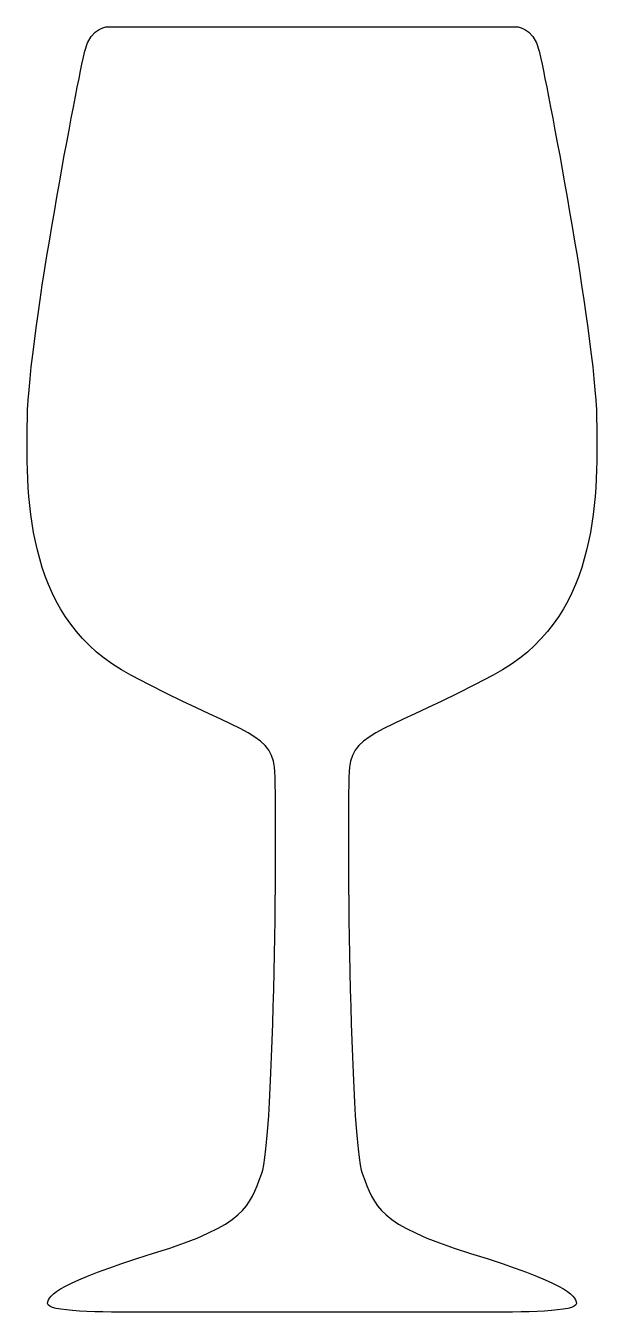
# Model space of a CAD drawing. Header units: centimetres. Extents: x -4.2 to 4.2, y -9.4 to 9.4.
import ezdxf

# ---------------------------------------------------------------- set-up
doc = ezdxf.new("R2010")
doc.units = ezdxf.units.CM
doc.header["$MEASUREMENT"] = 0
doc.layers.add('Camada 1', color=7, linetype='Continuous')

msp = doc.modelspace()

# ---------------------------------------------------------------- linework, layer by layer
at = {"layer": 'Camada 1'}
msp.add_open_spline([(0.01119, -9.37608), (0.01119, -9.37608), (1.70685, -9.37608), (2.40181, -9.37608), (2.40181, -9.37608), (3.09658, -9.37608), (3.86212, -9.37018), (3.8562, -9.24657), (3.8562, -9.24657), (3.85022, -9.12274), (3.67938, -8.94034), (2.31339, -8.51643), (2.31339, -8.51643), (0.9474, -8.09241), (0.92382, -7.83336), (0.73542, -7.36226), (0.73542, -7.36226), (0.54698, -6.8913), (0.49991, -1.94523), (0.54698, -1.42692), (0.54698, -1.42692), (0.59418, -0.90879), (1.13568, -0.88521), (2.64309, -0.08432), (2.64309, -0.08432), (4.15047, 0.71628), (4.17413, 2.38858), (4.15047, 3.66041), (4.15047, 3.66041), (4.12705, 4.93229), (3.40268, 8.6477), (3.31433, 9.0187), (3.31433, 9.0187), (3.22609, 9.38971), (2.96114, 9.37603), (2.96114, 9.37603), (2.96114, 9.37603), (2.96114, 9.37603), (0.01826, 9.37603), (0.01826, 9.37603), (0.01826, 9.37603), (0.01826, 9.37603), (-0.01823, 9.37603), (-0.01823, 9.37603), (-0.01823, 9.37603), (-0.01823, 9.37603), (-2.96114, 9.37603), (-2.96114, 9.37603), (-2.96114, 9.37603), (-2.96114, 9.37603), (-3.22604, 9.38971), (-3.31436, 9.01871), (-3.31436, 9.01871), (-3.40275, 8.64771), (-4.12697, 4.9323), (-4.15052, 3.66042), (-4.15052, 3.66042), (-4.17407, 2.38859), (-4.15052, 0.7163), (-2.64311, -0.08431), (-2.64311, -0.08431), (-1.13578, -0.88523), (-0.59399, -0.90878), (-0.54697, -1.42691), (-0.54697, -1.42691), (-0.49985, -1.94523), (-0.54697, -6.8913), (-0.73527, -7.36225), (-0.73527, -7.36225), (-0.92365, -7.83334), (-0.94723, -8.09239), (-2.3134, -8.51642), (-2.3134, -8.51642), (-3.67947, -8.94031), (-3.85018, -9.12274), (-3.85611, -9.24656), (-3.85611, -9.24656), (-3.86196, -9.37017), (-3.09657, -9.37607), (-2.40164, -9.37607), (-2.40164, -9.37607), (-1.70682, -9.37607), (-0.01108, -9.37607), (-0.01108, -9.37607), (-0.01108, -9.37607), (-0.01108, -9.37607), (0.01119, -9.37608), (0.01119, -9.37608)], degree=3, knots=[0, 0, 0, 0, 0.04347826, 0.04347826, 0.04347826, 0.04347826, 0.08695652, 0.08695652, 0.08695652, 0.08695652, 0.13043478, 0.13043478, 0.13043478, 0.13043478, 0.17391304, 0.17391304, 0.17391304, 0.17391304, 0.2173913, 0.2173913, 0.2173913, 0.2173913, 0.26086957, 0.26086957, 0.26086957, 0.26086957, 0.30434783, 0.30434783, 0.30434783, 0.30434783, 0.34782609, 0.34782609, 0.34782609, 0.34782609, 0.39130435, 0.39130435, 0.39130435, 0.39130435, 0.43478261, 0.43478261, 0.43478261, 0.43478261, 0.47826087, 0.47826087, 0.47826087, 0.47826087, 0.52173913, 0.52173913, 0.52173913, 0.52173913, 0.56521739, 0.56521739, 0.56521739, 0.56521739, 0.60869565, 0.60869565, 0.60869565, 0.60869565, 0.65217391, 0.65217391, 0.65217391, 0.65217391, 0.69565217, 0.69565217, 0.69565217, 0.69565217, 0.73913043, 0.73913043, 0.73913043, 0.73913043, 0.7826087, 0.7826087, 0.7826087, 0.7826087, 0.82608696, 0.82608696, 0.82608696, 0.82608696, 0.86956522, 0.86956522, 0.86956522, 0.86956522, 0.91304348, 0.91304348, 0.91304348, 0.91304348, 1, 1, 1, 1], dxfattribs=at)

doc.saveas('drawing.dxf')
